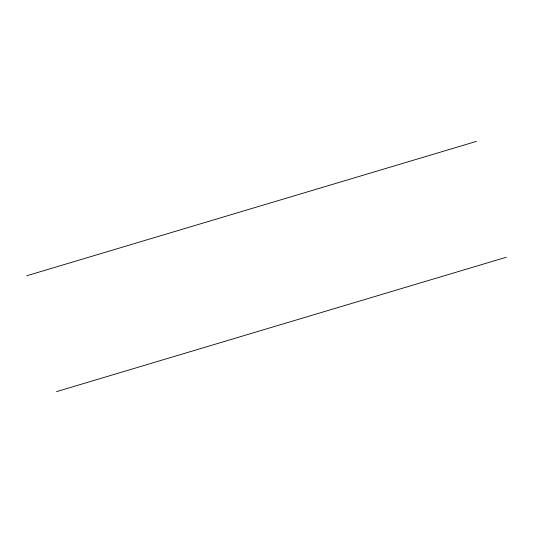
<?xml version="1.0" encoding="UTF-8"?>
<svg xmlns="http://www.w3.org/2000/svg" width="533" height="533" viewBox="0 0 533 533"><rect width="100%" height="100%" fill="white"/><g stroke="black" fill="none" stroke-linecap="round" stroke-linejoin="round"><path stroke-width="0.8" d="M26.65 275.781L476.482 141.365M56.518 391.635L506.35 257.219"/></g></svg>
